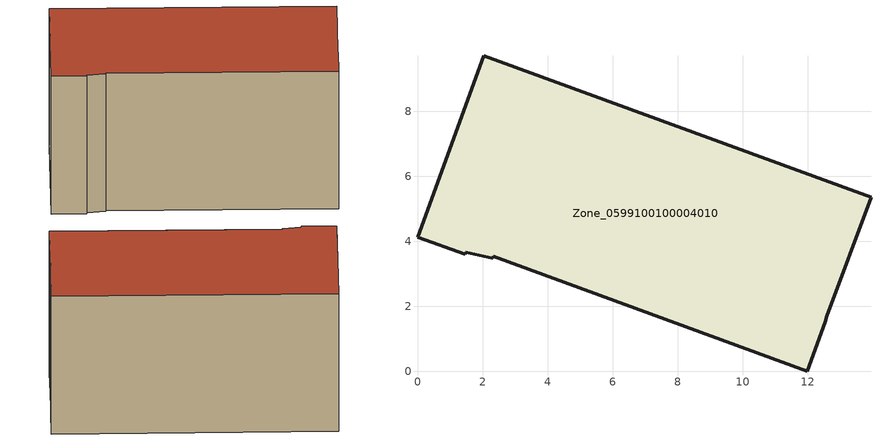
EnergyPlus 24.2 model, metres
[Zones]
Zone_0599100100004010
 floor ground (C_G): 1.49,3.67 1.46,3.59 0,4.13 2.04,9.7 13.95,5.35 12.59,1.69 12.55,1.52 12,0 2.33,3.54 2.31,3.48 z0
 wall outside (C_F): 2.04,9.7 0,4.13 1.46,3.59 1.49,3.67 2.31,3.48 2.33,3.54 12,0 12.55,1.52 12.59,1.69 13.95,5.35 2.04,9.7 z0:7.03
 roof outside (C_R): 12.59,1.69 13.95,5.35 2.04,9.7 0,4.13 1.46,3.59 1.49,3.67 2.31,3.48 2.33,3.54 12,0 12.55,1.52 z7.03
[BUILDING]
Pand.0599100100004010: North Axis=0; Terrain=City; Loads Convergence Tolerance Value=0.04; Temperature Convergence Tolerance Value=0.4; Solar Distribution=FullExterior; Maximum Number of Warmup Days=25; Minimum Number of Warmup Days=1
[Site:Location]
Rotterdam.The.Hague.AP_ZH_NLD Design_Conditions: Latitude=51.96; Longitude=4.45; Time Zone=1; Elevation=-4.5
[SITE:GROUNDTEMPERATURE:BUILDINGSURFACE]
18, 18, 18, 18, 18, 18, 18, 18, 18, 18, 18, 18
[MATERIAL] Thermal Absorptance=0.9; Solar Absorptance=0.7; Visible Absorptance=0.7
Name | Roughness | Thickness | Conductivity | Density | Specific Heat
G.TI.2006-2014 | MediumSmooth | 0.15 | 0.06 | 540 | 1210
F.TI.2006-2014 | Rough | 0.3 | 0.12 | 1920 | 840
R.TI.2006-2014 | MediumRough | 0.2 | 0.08 | 1500 | 1000
[CONSTRUCTION]
C_G: G.TI.2006-2014
C_F: F.TI.2006-2014
C_R: R.TI.2006-2014
[ZONE]
Zone_0599100100004010: Type=1; Multiplier=1; Ceiling Height=Autocalculate; Volume=Autocalculate; Floor Area=autocalculate; Part of Total Floor Area=Yes
[ZONEINFILTRATION:DESIGNFLOWRATE]
Infil_Zone_0599100100004010: Zone or ZoneList or Space or SpaceList=Zone_0599100100004010; Schedule=AlwaysOn; Design Flow Rate Calculation Method=Flow/Area; Flow Rate per Floor Area=0.0015; Constant Term Coefficient=1; Temperature Term Coefficient=0; Velocity Term Coefficient=0; Velocity Squared Term Coefficient=0
[HVACTEMPLATE:ZONE:IDEALLOADSAIRSYSTEM]
Zone_0599100100004010: Maximum Heating Supply Air Temperature=50; Minimum Cooling Supply Air Temperature=13; Maximum Heating Supply Air Humidity Ratio=0.0156; Minimum Cooling Supply Air Humidity Ratio=0.0077; Heating Limit=NoLimit; Cooling Limit=NoLimit; Dehumidification Control Type=ConstantSensibleHeatRatio; Cooling Sensible Heat Ratio=0.7; Dehumidification Setpoint=60; Humidification Control Type=None; Humidification Setpoint=30; Outdoor Air Method=None; Outdoor Air Flow Rate per Person=0.00944; Outdoor Air Flow Rate per Zone Floor Area=0; Outdoor Air Flow Rate per Zone=0; Demand Controlled Ventilation Type=None; Outdoor Air Economizer Type=NoEconomizer; Heat Recovery Type=None; Sensible Heat Recovery Effectiveness=0.7; Latent Heat Recovery Effectiveness=0.65
[ZONECONTROL:THERMOSTAT]
ThermostatControl_Zone_0599100100004010: Zone or ZoneList=Zone_0599100100004010; Control Type Schedule=DualSetpointControlType; Control 1=Thermostat_Zone_0599100100004010; Temperature Difference Between Cutout And Setpoint=0
[THERMOSTATSETPOINT:DUALSETPOINT]
Thermostat_Zone_0599100100004010: Heating Setpoint Temperature Schedule=HeatingSetpoint_Zone_0599100100004010; Cooling Setpoint Temperature Schedule=CoolingSetpoint_Zone_0599100100004010
[SCHEDULE:COMPACT]
HeatingSetpoint_Zone_0599100100004010: Through: 12/31, For: AllDays, Until: 24:00, 21
CoolingSetpoint_Zone_0599100100004010: Through: 12/31, For: AllDays, Until: 24:00, 24
DualSetpointControlType: Through: 12/31, For: AllDays, Until: 24:00, 4
AlwaysOn: Through: 12/31, For: AllDays, Until: 24:00, 1
